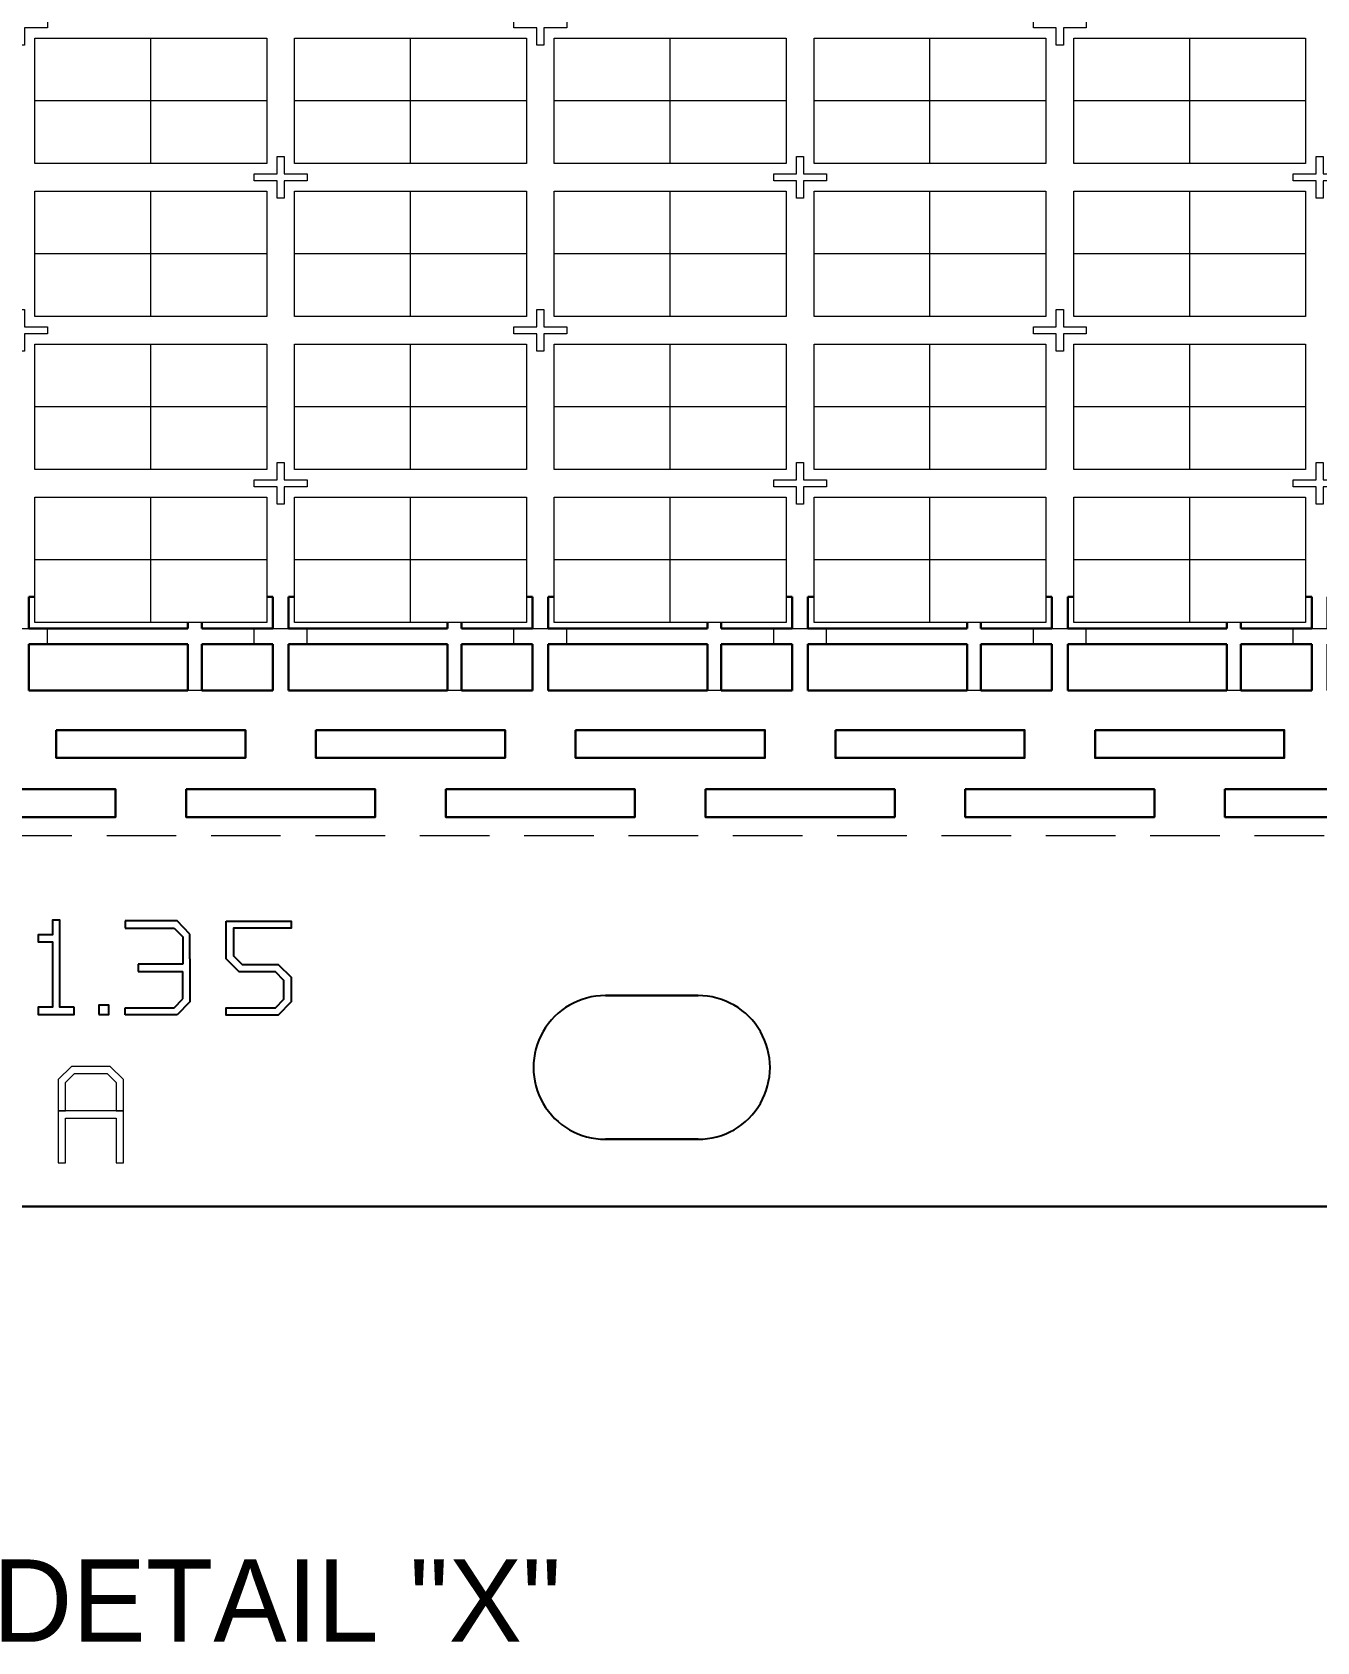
# Model space of a CAD drawing. Extents: x -109 to 32, y -47 to 43.
# Drawn here: x -83.9 to -70.05, y -47.24 to -29.88 of the extents above; entities that cross this region are included whole.
import ezdxf

# ---------------------------------------------------------------- set-up
doc = ezdxf.new("R2010")
doc.units = 0
doc.header["$LTSCALE"] = 3
doc.header["$MEASUREMENT"] = 0
for name, pattern in [('CENTER', [2, 1.25, -0.25, 0.25, -0.25]), ('HIDDEN', [0.375, 0.25, -0.125]), ('PHANTOM', [2.5, 1.25, -0.25, 0.25, -0.25, 0.25, -0.25])]:
    doc.linetypes.add(name, pattern=pattern)
doc.layers.add('5', color=90, linetype='Continuous')
doc.layers.add('998', color=50, linetype='Continuous')
for name, color, linetype, lineweight in [('CLIN', 1, 'CENTER', 15), ('DIM', 4, 'Continuous', 13), ('FULL METAL', 33, 'HIDDEN', 15), ('HIDN', 6, 'HIDDEN', 15), ('OBJ', 3, 'Continuous', 30), ('OBJ1', 7, 'Continuous', 30), ('OBJ3', 40, 'Continuous', 30), ('OBJ4', 7, 'Continuous', 30), ('PHANTOM', 5, 'PHANTOM', 15), ('SAW2', 3, 'HIDDEN', 13), ('TEXT', 2, 'Continuous', 20)]:
    doc.layers.add(name, color=color, linetype=linetype, lineweight=lineweight)

# ---------------------------------------------------------------- blocks, each defined once
blk = doc.blocks.new('*U1')
at = {"layer": 'OBJ1', "color": 0}
blk.add_lwpolyline([(-1.02, 0.15), (1.02, 0.15), (1.02, -0.15), (-1.02, -0.15)], close=True, dxfattribs=at)
blk = doc.blocks.new('*U0')
at = {"layer": 'OBJ1'}
for p in [(8.4, 0), (11.2, 0), (14, 0), (16.8, 0), (19.6, 0), (22.4, 0)]:
    blk.add_blockref('*U1', p, dxfattribs=at)
blk = doc.blocks.new('*U4')
at = {"layer": 'OBJ3'}
for p, q in [((-1.23, -0.005), (-1.23, -0.505)), ((-1.23, -0.005), (0.485, -0.005)), ((0.485, -0.005), (0.485, -0.505)), ((0.635, -0.005), (1.4, -0.005)), ((0.635, -0.005), (0.635, -0.505)), ((1.4, -0.005), (1.4, -0.505)), ((-1.23, -0.505), (0.485, -0.505)), ((0.635, -0.505), (1.4, -0.505))]:
    blk.add_line(p, q, dxfattribs=at)
at = {"layer": 'OBJ4'}
for p, q in [((-1.23, 0.165), (-1.23, 0.505)), ((-1.165, 0.505), (-1.23, 0.505)), ((1.335, 0.505), (1.4, 0.505)), ((1.4, 0.505), (1.4, 0.165)), ((0.485, 0.23), (0.485, 0.165)), ((0.635, 0.23), (0.635, 0.165)), ((-0.365, 0.165), (-1.23, 0.165)), ((0.485, 0.165), (-1.23, 0.165)), ((1.4, 0.165), (0.635, 0.165))]:
    blk.add_line(p, q, dxfattribs=at)
at = {"layer": 'SAW2'}
for p, q in [((-1.4, 0.165), (-1.23, 0.165)), ((-1.03, -0.005), (-1.03, 0.165)), ((1.2, -0.005), (1.2, 0.165)), ((0.635, -0.505), (0.485, -0.505))]:
    blk.add_line(p, q, dxfattribs=at)
blk = doc.blocks.new('*U5')
at = {"layer": 'DIM'}
for p in [(8.4, 0), (11.2, 0), (14, 0), (16.8, 0), (19.6, 0), (22.4, 0)]:
    blk.add_blockref('*U4', p, dxfattribs=at)
blk = doc.blocks.new('*U12')
at = {"layer": 'FULL METAL'}
blk.add_lwpolyline([(-0.038, 0.038), (-0.038, 0.225), (0.038, 0.225), (0.038, 0.038), (0.285, 0.038), (0.285, -0.038), (0.038, -0.038), (0.038, -0.225), (-0.038, -0.225), (-0.038, -0.038), (-0.285, -0.038), (-0.285, 0.038)], close=True, dxfattribs=at)
blk = doc.blocks.new('*U13')
at = {"layer": 'CLIN'}
for p in [(11.2, 3.3), (16.8, 3.3), (22.4, 3.3), (11.2, 0), (16.8, 0), (22.4, 0)]:
    blk.add_blockref('*U12', p, dxfattribs=at)
blk = doc.blocks.new('*U14')
at = {"layer": 'FULL METAL'}
blk.add_lwpolyline([(-0.038, 0.038), (-0.038, 0.225), (0.038, 0.225), (0.038, 0.038), (0.285, 0.038), (0.285, -0.038), (0.038, -0.038), (0.038, -0.225), (-0.038, -0.225), (-0.038, -0.038), (-0.285, -0.038), (-0.285, 0.038)], close=True, dxfattribs=at)
blk = doc.blocks.new('*U15')
at = {"layer": 'CLIN'}
for p in [(5.6, 3.3), (11.2, 3.3), (16.8, 3.3), (5.6, 0), (11.2, 0), (16.8, 0)]:
    blk.add_blockref('*U14', p, dxfattribs=at)

msp = doc.modelspace()

# ---------------------------------------------------------------- linework, layer by layer
at = {"layer": '5'}
for centre, start, end in [((-77.7229, -41.0448), 89.98855, 270.01145), ((-76.7226, -41.0448), 269.98855, 90.01145)]:
    msp.add_arc(centre, 0.7749, start, end, dxfattribs=at)
at = {"layer": '998'}
for p, q in [((-82.8997, -39.4635), (-82.8997, -39.5416)), ((-82.3403, -39.4635), (-82.8997, -39.4635)), ((-82.8997, -39.4635), (-82.8997, -39.5416)), ((-82.8997, -39.5416), (-82.3706, -39.5416)), ((-82.8997, -39.5416), (-82.3706, -39.5416)), ((-82.3706, -39.5416), (-82.2789, -39.636)), ((-82.3706, -39.5416), (-82.2789, -39.636)), ((-82.2008, -39.6065), (-82.3403, -39.4635)), ((-82.2008, -39.6065), (-82.3403, -39.4635)), ((-82.2789, -39.636), (-82.2789, -39.9321)), ((-82.2789, -39.636), (-82.2789, -39.9321)), ((-82.2008, -39.8728), (-82.2008, -39.6065)), ((-82.2008, -39.8728), (-82.2008, -39.6065)), ((-82.2008, -39.8728), (-82.2008, -40.3358)), ((-82.2008, -39.8728), (-82.2008, -40.3358)), ((-82.2789, -39.9321), (-82.7604, -39.9321)), ((-82.7604, -39.9321), (-82.7604, -40.0102)), ((-82.2789, -39.9321), (-82.7604, -39.9321)), ((-82.7604, -39.9321), (-82.7604, -40.0102)), ((-82.7604, -40.0102), (-82.2789, -40.0102)), ((-82.7604, -40.0102), (-82.2789, -40.0102)), ((-82.2789, -40.3063), (-82.2789, -40.0102)), ((-82.2789, -40.3063), (-82.2789, -40.0102)), ((-82.8997, -40.4787), (-82.8997, -40.4007)), ((-82.8997, -40.4007), (-82.3706, -40.4007)), ((-82.8997, -40.4787), (-82.8997, -40.4007)), ((-82.8997, -40.4007), (-82.3706, -40.4007)), ((-82.3706, -40.4007), (-82.2789, -40.3063)), ((-82.3706, -40.4007), (-82.2789, -40.3063)), ((-82.2008, -40.3358), (-82.3403, -40.4787)), ((-82.2008, -40.3358), (-82.3403, -40.4787)), ((-82.3403, -40.4787), (-82.8997, -40.4787)), ((-82.3403, -40.4787), (-82.8997, -40.4787))]:
    msp.add_line(p, q, dxfattribs=at)
for points in [[(-83.448, -40.394), (-83.6042, -40.394), (-83.6042, -39.4569), (-83.6823, -39.4569), (-83.6823, -39.6131), (-83.8385, -39.6131), (-83.8385, -39.6911), (-83.6823, -39.6911), (-83.6823, -40.394), (-83.8385, -40.394), (-83.8385, -40.4721), (-83.448, -40.4721)], [(-83.448, -40.394), (-83.6042, -40.394), (-83.6042, -39.4569), (-83.6823, -39.4569), (-83.6823, -39.6131), (-83.8385, -39.6131), (-83.8385, -39.6911), (-83.6823, -39.6911), (-83.6823, -40.394), (-83.8385, -40.394), (-83.8385, -40.4721), (-83.448, -40.4721)], [(-81.8088, -39.4656), (-81.1099, -39.4656), (-81.1099, -39.5437), (-81.7307, -39.5437), (-81.7307, -39.8398), (-81.6389, -39.9342), (-81.249, -39.9342), (-81.1099, -40.0716), (-81.1099, -40.3379), (-81.2494, -40.4808), (-81.8088, -40.4808), (-81.8088, -40.4028), (-81.2797, -40.4028), (-81.188, -40.3084), (-81.188, -40.1067), (-81.2797, -40.0123), (-81.6695, -40.0123), (-81.8088, -39.873)], [(-81.8088, -39.4656), (-81.1099, -39.4656), (-81.1099, -39.5437), (-81.7307, -39.5437), (-81.7307, -39.8398), (-81.6389, -39.9342), (-81.249, -39.9342), (-81.1099, -40.0716), (-81.1099, -40.3379), (-81.2494, -40.4808), (-81.8088, -40.4808), (-81.8088, -40.4028), (-81.2797, -40.4028), (-81.188, -40.3084), (-81.188, -40.1067), (-81.2797, -40.0123), (-81.6695, -40.0123), (-81.8088, -39.873)], [(-83.1844, -40.4737), (-83.076, -40.4737), (-83.076, -40.3741), (-83.1844, -40.3741)], [(-83.1844, -40.4737), (-83.076, -40.4737), (-83.076, -40.3741), (-83.1844, -40.3741)]]:
    msp.add_lwpolyline(points, close=True, dxfattribs=at)
at = {"layer": 'CLIN'}
for p, q in [((-82.6232, -31.2948), (-82.6232, -29.9448)), ((-82.6232, -31.2948), (-82.6232, -29.9448)), ((-79.8232, -31.2948), (-79.8232, -29.9448)), ((-79.8232, -31.2948), (-79.8232, -29.9448)), ((-77.0232, -31.2948), (-77.0232, -29.9448)), ((-77.0232, -31.2948), (-77.0232, -29.9448)), ((-74.2232, -31.2948), (-74.2232, -29.9448)), ((-74.2232, -31.2948), (-74.2232, -29.9448)), ((-71.4232, -31.2948), (-71.4232, -29.9448)), ((-71.4232, -31.2948), (-71.4232, -29.9448)), ((-81.3732, -30.6198), (-83.8732, -30.6198)), ((-81.3732, -30.6198), (-83.8732, -30.6198)), ((-78.5732, -30.6198), (-81.0732, -30.6198)), ((-78.5732, -30.6198), (-81.0732, -30.6198)), ((-75.7732, -30.6198), (-78.2732, -30.6198)), ((-75.7732, -30.6198), (-78.2732, -30.6198)), ((-72.9732, -30.6198), (-75.4732, -30.6198)), ((-72.9732, -30.6198), (-75.4732, -30.6198)), ((-70.1732, -30.6198), (-72.6732, -30.6198)), ((-70.1732, -30.6198), (-72.6732, -30.6198)), ((-82.6232, -32.9448), (-82.6232, -31.5948)), ((-82.6232, -32.9448), (-82.6232, -31.5948)), ((-79.8232, -32.9448), (-79.8232, -31.5948)), ((-79.8232, -32.9448), (-79.8232, -31.5948)), ((-77.0232, -32.9448), (-77.0232, -31.5948)), ((-77.0232, -32.9448), (-77.0232, -31.5948)), ((-74.2232, -32.9448), (-74.2232, -31.5948)), ((-74.2232, -32.9448), (-74.2232, -31.5948)), ((-71.4232, -32.9448), (-71.4232, -31.5948)), ((-71.4232, -32.9448), (-71.4232, -31.5948)), ((-81.3732, -32.2698), (-83.8732, -32.2698)), ((-81.3732, -32.2698), (-83.8732, -32.2698)), ((-78.5732, -32.2698), (-81.0732, -32.2698)), ((-78.5732, -32.2698), (-81.0732, -32.2698)), ((-75.7732, -32.2698), (-78.2732, -32.2698)), ((-75.7732, -32.2698), (-78.2732, -32.2698)), ((-72.9732, -32.2698), (-75.4732, -32.2698)), ((-72.9732, -32.2698), (-75.4732, -32.2698)), ((-70.1732, -32.2698), (-72.6732, -32.2698)), ((-70.1732, -32.2698), (-72.6732, -32.2698)), ((-82.6232, -34.5948), (-82.6232, -33.2448)), ((-82.6232, -34.5948), (-82.6232, -33.2448)), ((-79.8232, -34.5948), (-79.8232, -33.2448)), ((-79.8232, -34.5948), (-79.8232, -33.2448)), ((-77.0232, -34.5948), (-77.0232, -33.2448)), ((-77.0232, -34.5948), (-77.0232, -33.2448)), ((-74.2232, -34.5948), (-74.2232, -33.2448)), ((-74.2232, -34.5948), (-74.2232, -33.2448)), ((-71.4232, -34.5948), (-71.4232, -33.2448)), ((-71.4232, -34.5948), (-71.4232, -33.2448)), ((-81.3732, -33.9198), (-83.8732, -33.9198)), ((-81.3732, -33.9198), (-83.8732, -33.9198)), ((-78.5732, -33.9198), (-81.0732, -33.9198)), ((-78.5732, -33.9198), (-81.0732, -33.9198)), ((-75.7732, -33.9198), (-78.2732, -33.9198)), ((-75.7732, -33.9198), (-78.2732, -33.9198)), ((-72.9732, -33.9198), (-75.4732, -33.9198)), ((-72.9732, -33.9198), (-75.4732, -33.9198)), ((-70.1732, -33.9198), (-72.6732, -33.9198)), ((-70.1732, -33.9198), (-72.6732, -33.9198)), ((-82.6232, -36.2448), (-82.6232, -34.8948)), ((-82.6232, -36.2448), (-82.6232, -34.8948)), ((-79.8232, -36.2448), (-79.8232, -34.8948)), ((-79.8232, -36.2448), (-79.8232, -34.8948)), ((-77.0232, -36.2448), (-77.0232, -34.8948)), ((-77.0232, -36.2448), (-77.0232, -34.8948)), ((-74.2232, -36.2448), (-74.2232, -34.8948)), ((-74.2232, -36.2448), (-74.2232, -34.8948)), ((-71.4232, -36.2448), (-71.4232, -34.8948)), ((-71.4232, -36.2448), (-71.4232, -34.8948)), ((-81.3732, -35.5698), (-83.8732, -35.5698)), ((-81.3732, -35.5698), (-83.8732, -35.5698)), ((-78.5732, -35.5698), (-81.0732, -35.5698)), ((-78.5732, -35.5698), (-81.0732, -35.5698)), ((-75.7732, -35.5698), (-78.2732, -35.5698)), ((-75.7732, -35.5698), (-78.2732, -35.5698)), ((-72.9732, -35.5698), (-75.4732, -35.5698)), ((-72.9732, -35.5698), (-75.4732, -35.5698)), ((-70.1732, -35.5698), (-72.6732, -35.5698)), ((-70.1732, -35.5698), (-72.6732, -35.5698))]:
    msp.add_line(p, q, dxfattribs=at)
at = {"layer": 'HIDN'}
msp.add_lwpolyline([(19.2768, 28.4552), (-97.7232, 28.4552), (-97.7232, -38.5448), (19.2768, -38.5448)], close=True, dxfattribs=at)
at = {"layer": 'OBJ'}
for p, q in [((-77.7227, -40.2698), (-76.7227, -40.2699)), ((-77.7227, -41.8198), (-76.7227, -41.8197)), ((23.9497, -42.5448), (-97.2232, -42.5448))]:
    msp.add_line(p, q, dxfattribs=at)
at = {"layer": 'OBJ1'}
for p, q in [((-83.6007, -37.4073), (-81.6032, -37.4073)), ((-80.8007, -37.4073), (-78.8032, -37.4073)), ((-78.0007, -37.4073), (-76.0032, -37.4073)), ((-75.2007, -37.4073), (-73.2032, -37.4073)), ((-72.4007, -37.4073), (-70.4032, -37.4073)), ((-81.6032, -37.7073), (-83.6007, -37.7073)), ((-78.8032, -37.7073), (-80.8007, -37.7073)), ((-76.0032, -37.7073), (-78.0007, -37.7073)), ((-73.2032, -37.7073), (-75.2007, -37.7073)), ((-70.4032, -37.7073), (-72.4007, -37.7073))]:
    msp.add_line(p, q, dxfattribs=at)
at = {"layer": 'OBJ1', "color": 0}
for points in [[(-83.6432, -37.4073), (-81.6032, -37.4073), (-81.6032, -37.7073), (-83.6432, -37.7073)], [(-80.8432, -37.4073), (-78.8032, -37.4073), (-78.8032, -37.7073), (-80.8432, -37.7073)], [(-78.0432, -37.4073), (-76.0032, -37.4073), (-76.0032, -37.7073), (-78.0432, -37.7073)], [(-75.2432, -37.4073), (-73.2032, -37.4073), (-73.2032, -37.7073), (-75.2432, -37.7073)], [(-72.4432, -37.4073), (-70.4032, -37.4073), (-70.4032, -37.7073), (-72.4432, -37.7073)]]:
    msp.add_lwpolyline(points, close=True, dxfattribs=at)
at = {"layer": 'PHANTOM'}
for points in [[(-81.3732, -31.2948), (-83.8732, -31.2948), (-83.8732, -29.9448), (-81.3732, -29.9448)], [(-81.3732, -31.2948), (-83.8732, -31.2948), (-83.8732, -29.9448), (-81.3732, -29.9448)], [(-78.5732, -31.2948), (-81.0732, -31.2948), (-81.0732, -29.9448), (-78.5732, -29.9448)], [(-78.5732, -31.2948), (-81.0732, -31.2948), (-81.0732, -29.9448), (-78.5732, -29.9448)], [(-75.7732, -31.2948), (-78.2732, -31.2948), (-78.2732, -29.9448), (-75.7732, -29.9448)], [(-75.7732, -31.2948), (-78.2732, -31.2948), (-78.2732, -29.9448), (-75.7732, -29.9448)], [(-72.9732, -31.2948), (-75.4732, -31.2948), (-75.4732, -29.9448), (-72.9732, -29.9448)], [(-72.9732, -31.2948), (-75.4732, -31.2948), (-75.4732, -29.9448), (-72.9732, -29.9448)], [(-70.1732, -31.2948), (-72.6732, -31.2948), (-72.6732, -29.9448), (-70.1732, -29.9448)], [(-70.1732, -31.2948), (-72.6732, -31.2948), (-72.6732, -29.9448), (-70.1732, -29.9448)], [(-81.3732, -32.9448), (-83.8732, -32.9448), (-83.8732, -31.5948), (-81.3732, -31.5948)], [(-81.3732, -32.9448), (-83.8732, -32.9448), (-83.8732, -31.5948), (-81.3732, -31.5948)], [(-78.5732, -32.9448), (-81.0732, -32.9448), (-81.0732, -31.5948), (-78.5732, -31.5948)], [(-78.5732, -32.9448), (-81.0732, -32.9448), (-81.0732, -31.5948), (-78.5732, -31.5948)], [(-75.7732, -32.9448), (-78.2732, -32.9448), (-78.2732, -31.5948), (-75.7732, -31.5948)], [(-75.7732, -32.9448), (-78.2732, -32.9448), (-78.2732, -31.5948), (-75.7732, -31.5948)], [(-72.9732, -32.9448), (-75.4732, -32.9448), (-75.4732, -31.5948), (-72.9732, -31.5948)], [(-72.9732, -32.9448), (-75.4732, -32.9448), (-75.4732, -31.5948), (-72.9732, -31.5948)], [(-70.1732, -32.9448), (-72.6732, -32.9448), (-72.6732, -31.5948), (-70.1732, -31.5948)], [(-70.1732, -32.9448), (-72.6732, -32.9448), (-72.6732, -31.5948), (-70.1732, -31.5948)], [(-81.3732, -34.5948), (-83.8732, -34.5948), (-83.8732, -33.2448), (-81.3732, -33.2448)], [(-81.3732, -34.5948), (-83.8732, -34.5948), (-83.8732, -33.2448), (-81.3732, -33.2448)], [(-78.5732, -34.5948), (-81.0732, -34.5948), (-81.0732, -33.2448), (-78.5732, -33.2448)], [(-78.5732, -34.5948), (-81.0732, -34.5948), (-81.0732, -33.2448), (-78.5732, -33.2448)], [(-75.7732, -34.5948), (-78.2732, -34.5948), (-78.2732, -33.2448), (-75.7732, -33.2448)], [(-75.7732, -34.5948), (-78.2732, -34.5948), (-78.2732, -33.2448), (-75.7732, -33.2448)], [(-72.9732, -34.5948), (-75.4732, -34.5948), (-75.4732, -33.2448), (-72.9732, -33.2448)], [(-72.9732, -34.5948), (-75.4732, -34.5948), (-75.4732, -33.2448), (-72.9732, -33.2448)], [(-70.1732, -34.5948), (-72.6732, -34.5948), (-72.6732, -33.2448), (-70.1732, -33.2448)], [(-70.1732, -34.5948), (-72.6732, -34.5948), (-72.6732, -33.2448), (-70.1732, -33.2448)], [(-81.3732, -36.2448), (-83.8732, -36.2448), (-83.8732, -34.8948), (-81.3732, -34.8948)], [(-81.3732, -36.2448), (-83.8732, -36.2448), (-83.8732, -34.8948), (-81.3732, -34.8948)], [(-78.5732, -36.2448), (-81.0732, -36.2448), (-81.0732, -34.8948), (-78.5732, -34.8948)], [(-78.5732, -36.2448), (-81.0732, -36.2448), (-81.0732, -34.8948), (-78.5732, -34.8948)], [(-75.7732, -36.2448), (-78.2732, -36.2448), (-78.2732, -34.8948), (-75.7732, -34.8948)], [(-75.7732, -36.2448), (-78.2732, -36.2448), (-78.2732, -34.8948), (-75.7732, -34.8948)], [(-72.9732, -36.2448), (-75.4732, -36.2448), (-75.4732, -34.8948), (-72.9732, -34.8948)], [(-72.9732, -36.2448), (-75.4732, -36.2448), (-75.4732, -34.8948), (-72.9732, -34.8948)], [(-70.1732, -36.2448), (-72.6732, -36.2448), (-72.6732, -34.8948), (-70.1732, -34.8948)], [(-70.1732, -36.2448), (-72.6732, -36.2448), (-72.6732, -34.8948), (-70.1732, -34.8948)]]:
    msp.add_lwpolyline(points, close=True, dxfattribs=at)
at = {"layer": 'TEXT', "color": 0}
for p, q in [((-81.6032, -37.4073), (-81.6032, -37.7073)), ((-78.8032, -37.4073), (-78.8032, -37.7073)), ((-76.0032, -37.4073), (-76.0032, -37.7073)), ((-73.2032, -37.4073), (-73.2032, -37.7073)), ((-70.4032, -37.4073), (-70.4032, -37.7073))]:
    msp.add_line(p, q, dxfattribs=at)
at = {"layer": 'TEXT'}
for points in [[(-83.5434, -41.2079), (-83.447, -41.1115), (-83.0926, -41.1115), (-82.9962, -41.2079), (-82.9962, -41.5133), (-82.9176, -41.5133), (-82.9176, -41.1753), (-83.06, -41.033), (-83.4795, -41.033), (-83.6219, -41.1753), (-83.6219, -41.5133), (-83.5434, -41.5133)], [(-83.6219, -41.5133), (-83.6219, -42.0721), (-83.5434, -42.0721), (-83.5434, -41.5918), (-82.9962, -41.5918), (-82.9962, -42.0721), (-82.9176, -42.0721), (-82.9176, -41.5133)]]:
    msp.add_lwpolyline(points, close=True, dxfattribs=at)

# ---------------------------------------------------------------- block references
at = {"layer": 'CLIN'}
for name, p in [('*U13', (-92.4232, -34.7448)), ('*U15', (-89.6232, -33.0948))]:
    msp.add_blockref(name, p, dxfattribs=at)
at = {"layer": 'DIM'}
msp.add_blockref('*U5', (-91.1082, -36.4748), dxfattribs=at)
at = {"layer": 'OBJ1'}
msp.add_blockref('*U0', (-92.4232, -38.1948), dxfattribs=at)

# ---------------------------------------------------------------- texts
at = {"layer": 'DIM', "insert": (-84.3273, -46.7948), "char_height": 0.889, "attachment_point": 4}
msp.add_mtext('DETAIL "X"', dxfattribs=at)

doc.saveas('drawing.dxf')
